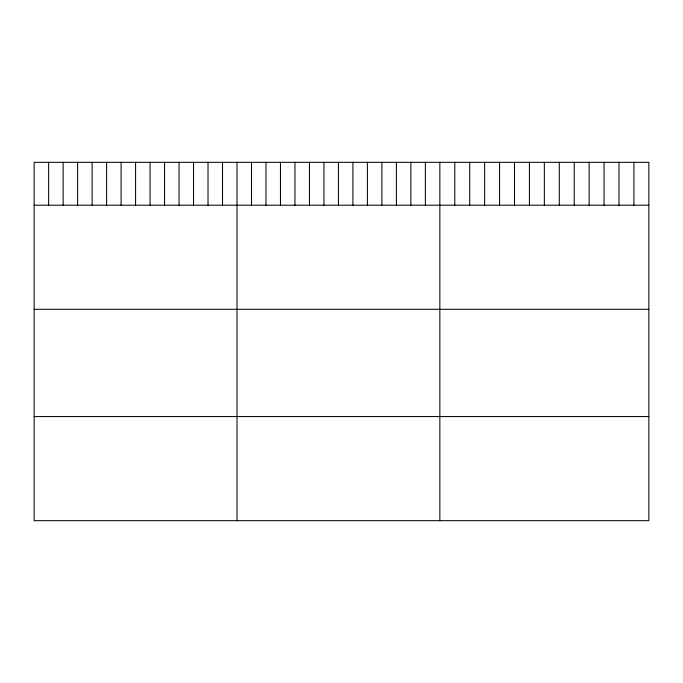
<?xml version="1.0" encoding="UTF-8"?>
<svg xmlns="http://www.w3.org/2000/svg" width="683" height="683" viewBox="0 0 683 683"><rect width="100%" height="100%" fill="white"/><g stroke="black" fill="none" stroke-linecap="round" stroke-linejoin="round"><path stroke-width="1.02" d="M648.85 205.199L648.85 520.677L34.15 520.677L34.15 162.323L648.85 162.323L648.85 205.199L34.15 205.199M34.15 309.305L648.85 309.305M34.15 416.57L648.85 416.57M633.918 162.323L633.918 205.199M618.994 162.323L618.994 205.199M604.062 162.323L604.062 205.199M589.139 162.323L589.139 205.199M574.207 162.323L574.207 205.199M559.283 162.323L559.283 205.199M544.351 162.323L544.351 205.199M529.419 162.323L529.419 205.199M514.495 162.323L514.495 205.199M499.563 162.323L499.563 205.199M484.64 162.323L484.64 205.199M469.708 162.323L469.708 205.199M454.784 162.323L454.784 205.199M439.852 162.323L439.852 520.677M425.364 162.323L425.364 205.199M410.876 162.323L410.876 205.199M396.388 162.323L396.388 205.199M381.891 162.323L381.891 205.199M367.403 162.323L367.403 205.199M352.915 162.323L352.915 205.199M338.426 162.323L338.426 205.199M323.938 162.323L323.938 205.199M309.45 162.323L309.45 205.199M294.962 162.323L294.962 205.199M280.465 162.323L280.465 205.199M265.977 162.323L265.977 205.199M251.489 162.323L251.489 205.199M237.001 162.323L237.001 520.677M222.513 162.323L222.513 205.199M208.025 162.323L208.025 205.199M193.537 162.323L193.537 205.199M179.04 162.323L179.04 205.199M164.552 162.323L164.552 205.199M150.064 162.323L150.064 205.199M135.576 162.323L135.576 205.199M121.087 162.323L121.087 205.199M106.599 162.323L106.599 205.199M92.111 162.323L92.111 205.199M77.614 162.323L77.614 205.199M63.126 162.323L63.126 205.199M48.638 162.323L48.638 205.199"/></g></svg>
